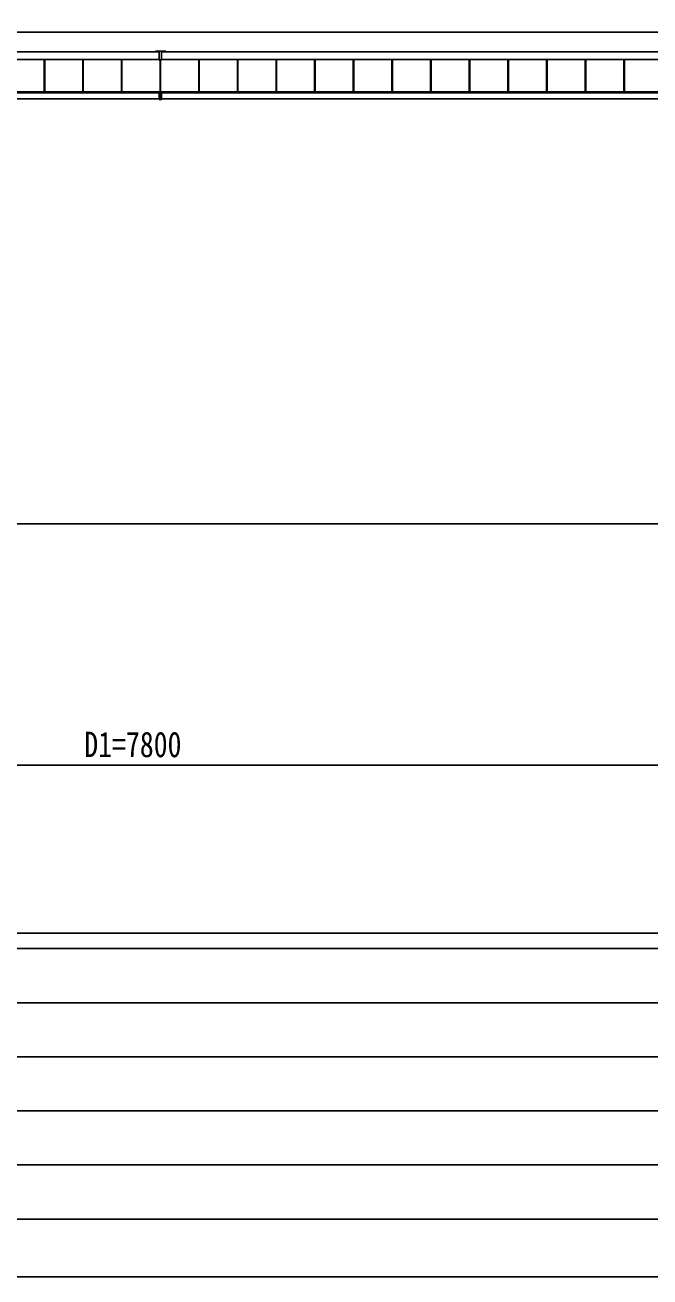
# Model space of a CAD drawing. Units: millimetres, scale not verified. Extents: x -16820 to 16820, y -11880 to 11880.
# Drawn here: x -10315 to -7082, y -11880 to -5398 of the extents above; entities that cross this region are included whole.
import ezdxf
from ezdxf.enums import TextEntityAlignment as Align

# ---------------------------------------------------------------- set-up
doc = ezdxf.new("R2010")
doc.units = ezdxf.units.MM
doc.header["$LTSCALE"] = 60
for name, color, linetype in [('0-4_YKK_A1', 4, 'Continuous'), ('0-5_YKK_D', 6, 'Continuous'), ('0-6_YKK_ZWAK', 7, 'Continuous')]:
    doc.layers.add(name, color=color, linetype=linetype)
doc.styles.add('ＭＳ ゴシック', font='')
doc.styles.get('ＭＳ ゴシック').set_extended_font_data('MS Gothic')

msp = doc.modelspace()

# ---------------------------------------------------------------- linework, layer by layer
at = {"layer": '0-4_YKK_A1'}
for p, q in [((-6737.02, -5434.71), (-12507.02, -5434.71)), ((-9620.92, -5535.59), (-13613.25, -5535.59)), ((-9639.22, -5535.66), (-9639.22, -5533.66)), ((-9639.22, -5535.66), (-9639.22, -5536.07)), ((-9637.22, -5533.59), (-9614.92, -5533.59)), ((-9637.22, -5533.59), (-9637.22, -5535.59)), ((-9620.92, -5535.59), (-9637.22, -5535.59)), ((-9620.92, -5578.78), (-9620.92, -5533.59)), ((-9614.92, -5533.59), (-9588.22, -5533.59)), ((-9608.92, -5578.78), (-9608.92, -5533.59)), ((-5616.42, -5535.59), (-9608.92, -5535.59)), ((-9588.22, -5535.59), (-9608.92, -5535.59)), ((-9588.22, -5535.59), (-9588.22, -5533.59)), ((-9586.22, -5533.66), (-9586.22, -5535.66)), ((-9586.22, -5535.66), (-9586.22, -5536.07)), ((-9620.92, -5575.4), (-13613.25, -5575.4)), ((-13613.25, -5575.7), (-9620.92, -5575.7)), ((-9620.92, -5575.7), (-13613.25, -5575.7)), ((-10216.42, -5743.65), (-10216.42, -5575.7)), ((-10213.82, -5743.65), (-10213.82, -5575.7)), ((-10213.42, -5743.65), (-10213.42, -5575.7)), ((-10016.42, -5743.65), (-10016.42, -5575.7)), ((-10013.82, -5743.65), (-10013.82, -5575.7)), ((-10013.42, -5743.65), (-10013.42, -5575.7)), ((-9816.42, -5743.65), (-9816.42, -5575.7)), ((-9813.82, -5743.65), (-9813.82, -5575.7)), ((-9813.42, -5743.65), (-9813.42, -5575.7)), ((-9608.92, -5578.36), (-9620.92, -5578.36)), ((-9608.92, -5578.78), (-9620.92, -5578.78)), ((-9616.42, -5744.16), (-9616.42, -5578.78)), ((-9613.82, -5744.16), (-9613.82, -5578.78)), ((-9613.42, -5744.16), (-9613.42, -5578.78)), ((-5616.42, -5575.4), (-9608.92, -5575.4)), ((-9608.92, -5575.7), (-5616.42, -5575.7)), ((-5616.42, -5575.7), (-9608.92, -5575.7)), ((-9416.42, -5743.65), (-9416.42, -5575.7)), ((-9413.82, -5743.65), (-9413.82, -5575.7)), ((-9413.42, -5743.65), (-9413.42, -5575.7)), ((-9216.42, -5743.65), (-9216.42, -5575.7)), ((-9213.82, -5743.65), (-9213.82, -5575.7)), ((-9213.42, -5743.65), (-9213.42, -5575.7)), ((-9016.42, -5743.65), (-9016.42, -5575.7)), ((-9013.82, -5743.65), (-9013.82, -5575.7)), ((-9013.42, -5743.65), (-9013.42, -5575.7)), ((-8816.42, -5743.65), (-8816.42, -5575.7)), ((-8813.82, -5743.65), (-8813.82, -5575.7)), ((-8813.42, -5743.65), (-8813.42, -5575.7)), ((-8616.42, -5743.65), (-8616.42, -5575.7)), ((-8613.82, -5743.65), (-8613.82, -5575.7)), ((-8613.42, -5743.65), (-8613.42, -5575.7)), ((-8416.42, -5743.65), (-8416.42, -5575.7)), ((-8413.82, -5743.65), (-8413.82, -5575.7)), ((-8413.42, -5743.65), (-8413.42, -5575.7)), ((-8216.42, -5743.65), (-8216.42, -5575.7)), ((-8213.82, -5743.65), (-8213.82, -5575.7)), ((-8213.42, -5743.65), (-8213.42, -5575.7)), ((-8016.42, -5743.65), (-8016.42, -5575.7)), ((-8013.82, -5743.65), (-8013.82, -5575.7)), ((-8013.42, -5743.65), (-8013.42, -5575.7)), ((-7816.42, -5743.65), (-7816.42, -5575.7)), ((-7813.82, -5743.65), (-7813.82, -5575.7)), ((-7813.42, -5743.65), (-7813.42, -5575.7)), ((-7616.42, -5743.65), (-7616.42, -5575.7)), ((-7613.82, -5743.65), (-7613.82, -5575.7)), ((-7613.42, -5743.65), (-7613.42, -5575.7)), ((-7416.42, -5743.65), (-7416.42, -5575.7)), ((-7413.82, -5743.65), (-7413.82, -5575.7)), ((-7413.42, -5743.65), (-7413.42, -5575.7)), ((-7216.42, -5743.65), (-7216.42, -5575.7)), ((-7213.82, -5743.65), (-7213.82, -5575.7)), ((-7213.42, -5743.65), (-7213.42, -5575.7)), ((-9617.42, -5743.65), (-13464.92, -5743.65)), ((-9620.92, -5748.52), (-13464.92, -5748.52)), ((-9620.92, -5782.22), (-9620.92, -5746)), ((-9620.64, -5746.3), (-9620.64, -5782.22)), ((-9614.92, -5746.3), (-9620.64, -5746.3)), ((-9618.92, -5746), (-9618.92, -5745.7)), ((-9618.92, -5745.7), (-9610.92, -5745.7)), ((-9617.42, -5743.65), (-9617.42, -5743.94)), ((-9617.42, -5743.94), (-9617.42, -5744.16)), ((-9614.92, -5746.3), (-9614.92, -5782.57)), ((-9609.2, -5746.3), (-9614.92, -5746.3)), ((-9612.42, -5743.65), (-9612.42, -5743.94)), ((-9612.42, -5743.65), (-5764.92, -5743.65)), ((-9612.42, -5743.94), (-9612.42, -5744.16)), ((-9610.92, -5744.16), (-9610.92, -5745.7)), ((-9610.92, -5745.65), (-5764.92, -5745.65)), ((-9610.92, -5745.7), (-9610.92, -5746)), ((-9609.2, -5782.22), (-9609.2, -5746.3)), ((-9608.92, -5746), (-9608.92, -5782.22)), ((-5764.92, -5748.52), (-9608.92, -5748.52)), ((-13464.92, -5780), (-9620.92, -5780)), ((-9620.64, -5782.22), (-9620.92, -5782.22)), ((-9614.92, -5782.87), (-9620.64, -5782.52)), ((-9609.2, -5782.52), (-9614.92, -5782.87)), ((-9614.92, -5782.87), (-9614.92, -5782.57)), ((-9609.2, -5782.22), (-9608.92, -5782.22)), ((-9608.92, -5780), (-5764.92, -5780)), ((-5054.18, -7980), (-14161.89, -7980))]:
    msp.add_line(p, q, dxfattribs=at)
for points in [[(-9620.92, -5746), (-9620.92, -5746), (-9614.92, -5746)], [(-9610.92, -5744.16), (-9618.92, -5744.16), (-9618.92, -5745.7)], [(-9614.92, -5746.3), (-9614.92, -5746), (-9608.92, -5746), (-9608.92, -5746)], [(-9620.64, -5782.22), (-9614.92, -5782.57), (-9609.2, -5782.22)]]:
    msp.add_lwpolyline(points, dxfattribs=at)
for centre, radius, start, end in [((-9637.72, -5547.97), 14.39, 88.01091, 95.98665), ((-9637.72, -5549.97), 14.39, 88.01091, 95.98665), ((-9587.72, -5547.97), 14.39, 84.01335, 91.98909), ((-9587.72, -5549.97), 14.39, 84.01335, 91.98909), ((-9620.62, -5782.22), 0.3, 180, 266.5), ((-9619.41, -5782.37), 1.24, 173.06854, 186.93146), ((-9609.22, -5782.22), 0.3, 273.5, 0), ((-9610.43, -5782.37), 1.24, 353.06854, 6.93146)]:
    msp.add_arc(centre, radius, start, end, dxfattribs=at)
for centre, major_axis, start_param, end_param in [((-9620.62, -5746.3), (0.3, -0.3), 3.1721359, 4.6818457), ((-9609.22, -5746.3), (0.3, 0.3), 4.7429322, 6.252642)]:
    msp.add_ellipse(centre, major_axis=major_axis, ratio=0.030553, start_param=start_param, end_param=end_param, dxfattribs=at)
at = {"layer": '0-5_YKK_D'}
msp.add_line((-13514.83, -9230), (-5714.83, -9230), dxfattribs=at)
at = {"layer": '0-6_YKK_ZWAK'}
for p, q in [((15580.08, -10100), (-15619.92, -10100)), ((-5219.92, -10180), (-15619.92, -10180)), ((-15449.92, -10460), (-5419.92, -10460)), ((-15449.92, -10740), (-5419.92, -10740)), ((-15449.92, -11020), (-5419.92, -11020)), ((-15449.92, -11300), (-5419.92, -11300)), ((-15619.92, -11580), (-5219.92, -11580))]:
    msp.add_line(p, q, dxfattribs=at)
msp.add_lwpolyline([(-16820, -11880), (16820, -11880), (16820, 11880), (-16820, 11880)], close=True, dxfattribs=at)

# ---------------------------------------------------------------- texts
at = {"layer": '0-5_YKK_D', "style": 'ＭＳ ゴシック', "width": 0.8}
msp.add_text('D1=7800', height=132, dxfattribs=at).set_placement((-10008.43, -9228), align=Align.BOTTOM_LEFT)

doc.saveas('drawing.dxf')
